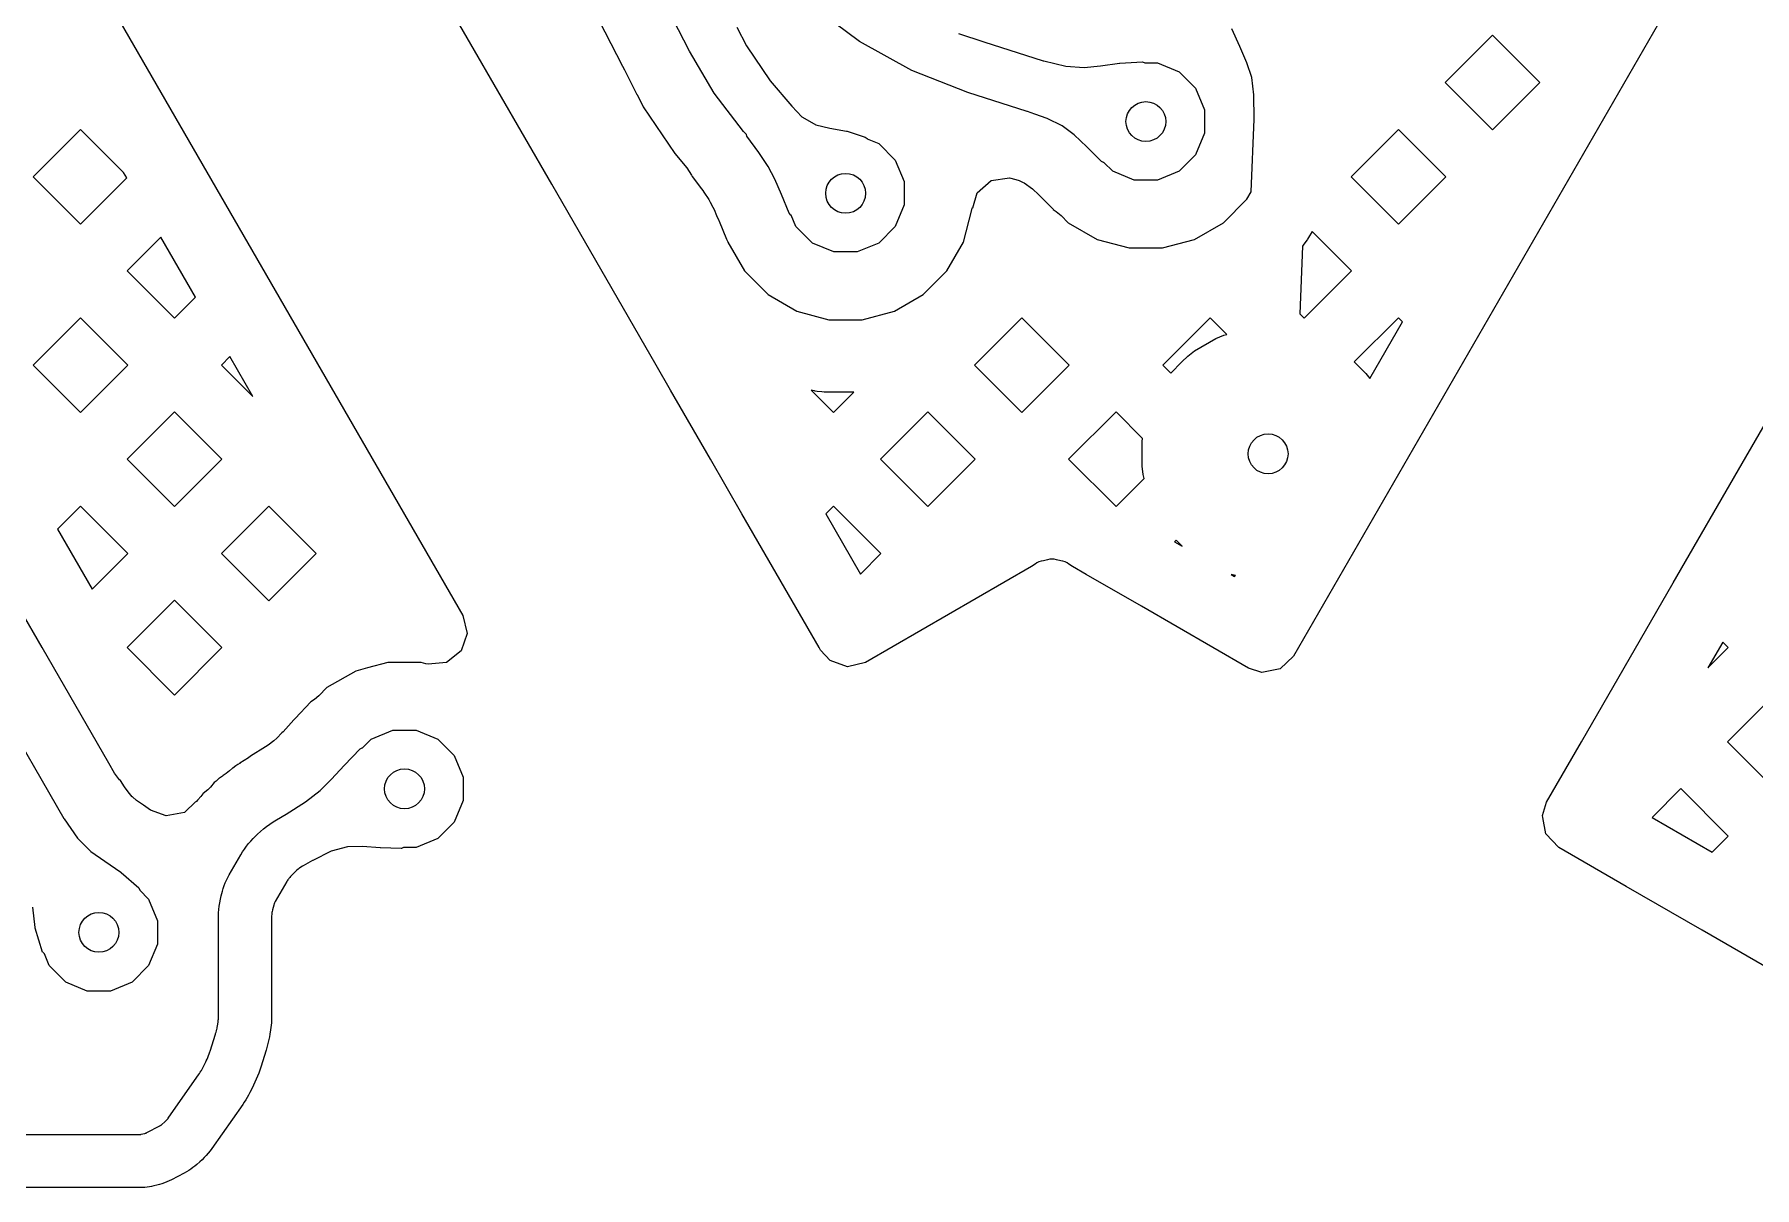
# Model space of a CAD drawing. Extents: x 121.6 to 197.9, y -113.4 to -69.2.
# Drawn here: x 143.71 to 150.18, y -113.1 to -108.76 of the extents above; entities that cross this region are included whole.
import ezdxf

# ---------------------------------------------------------------- set-up
doc = ezdxf.new("R2010")
doc.units = 0
doc.layers.add('BLACK', color=7, linetype='CONTINUOUS')

msp = doc.modelspace()

# ---------------------------------------------------------------- linework, layer by layer
at = {"layer": 'BLACK', "linetype": 'CONTINUOUS'}
for p, q in [((143.257711, -107.375793), (145.319826, -110.94748)), ((145.653915, -109.326139), (144.554519, -107.421928)), ((146.173086, -108.825847), (145.759145, -108.019302)), ((150.155832, -108.138231), (148.445411, -111.100766)), ((145.783727, -108.615814), (145.920492, -108.882295)), ((146.812646, -108.78854), (146.631324, -108.654729)), ((146.351048, -108.734598), (146.387319, -108.805174)), ((148.242944, -108.807733), (148.213866, -108.741407)), ((146.387319, -108.805174), (146.475916, -108.937032)), ((147.009816, -108.897657), (146.812646, -108.78854)), ((147.185391, -108.759327), (147.280504, -108.789765)), ((147.280504, -108.789765), (147.280505, -108.789766)), ((147.280505, -108.789766), (147.503699, -108.861257)), ((148.270289, -108.86933), (148.242944, -108.807733)), ((149.194598, -108.76525), (149.016406, -108.943441)), ((149.372788, -108.94344), (149.194598, -108.76525)), ((145.920492, -108.882295), (145.920504, -108.882323)), ((145.920504, -108.882323), (145.927521, -108.895996)), ((146.17308, -108.825853), (146.173087, -108.825849)), ((146.265575, -108.982669), (146.17308, -108.825853)), ((146.173086, -108.825848), (146.173086, -108.825847)), ((146.173087, -108.825849), (146.173086, -108.825848)), ((147.503699, -108.861257), (147.505359, -108.861068)), ((147.505359, -108.861068), (147.589128, -108.882221)), ((147.589128, -108.882221), (147.658243, -108.886758)), ((147.658243, -108.886758), (147.719677, -108.880035)), ((147.719677, -108.880035), (147.790569, -108.870167)), ((147.790569, -108.870167), (147.791547, -108.870074)), ((147.791547, -108.870074), (147.87775, -108.865631)), ((147.87775, -108.865631), (147.886187, -108.868627)), ((147.886187, -108.868627), (147.886518, -108.869323)), ((147.886518, -108.869323), (147.933895, -108.869323)), ((147.933895, -108.869323), (148.015003, -108.902919)), ((148.288098, -108.924199), (148.270289, -108.86933)), ((145.927521, -108.895996), (145.927542, -108.896108)), ((145.927542, -108.896108), (145.95688, -108.953196)), ((146.475916, -108.937032), (146.557675, -109.032335)), ((147.219463, -108.98022), (147.009816, -108.897657)), ((148.015003, -108.902919), (148.077081, -108.964997)), ((148.296809, -108.989143), (148.288098, -108.924199)), ((149.016406, -108.943441), (149.194597, -109.121632)), ((149.194597, -109.121632), (149.372788, -108.94344)), ((145.95688, -108.953196), (145.956896, -108.953262)), ((145.956896, -108.953262), (145.95691, -108.953255)), ((145.95691, -108.953255), (145.974854, -108.988217)), ((145.974854, -108.988217), (145.975024, -108.988503)), ((145.975024, -108.988503), (145.998626, -109.034427)), ((146.375806, -109.127568), (146.265575, -108.982669)), ((147.219492, -108.980232), (147.219463, -108.98022)), ((147.219492, -108.980233), (147.219492, -108.980232)), ((147.219495, -108.980234), (147.219492, -108.980233)), ((147.443838, -109.052093), (147.219495, -108.980234)), ((148.077081, -108.964997), (148.110677, -109.046105)), ((148.29686, -109.080939), (148.296809, -108.989143)), ((145.998626, -109.034427), (146.116762, -109.21025)), ((146.557675, -109.032335), (146.595102, -109.072125)), ((146.595102, -109.072125), (146.597153, -109.074016)), ((146.597153, -109.074016), (146.647471, -109.101965)), ((147.444424, -109.052619), (147.443838, -109.052093)), ((147.472426, -109.062472), (147.444424, -109.052619)), ((147.51797, -109.078497), (147.472426, -109.062472)), ((148.110677, -109.046105), (148.110677, -109.133895)), ((143.880691, -109.11951), (143.702499, -109.297701)), ((144.042816, -109.281635), (143.880691, -109.11951)), ((146.387079, -109.139245), (146.375806, -109.127568)), ((146.388444, -109.144704), (146.387079, -109.139245)), ((146.647471, -109.101965), (146.700969, -109.114325)), ((146.700969, -109.114325), (146.763916, -109.125842)), ((146.763916, -109.125842), (146.765369, -109.126207)), ((146.765369, -109.126207), (146.834057, -109.148259)), ((147.517974, -109.078499), (147.51797, -109.078497)), ((147.575538, -109.106454), (147.517974, -109.078499)), ((147.575539, -109.106455), (147.575538, -109.106454)), ((147.575541, -109.106456), (147.575539, -109.106455)), ((147.620695, -109.139615), (147.575541, -109.106456)), ((147.667719, -109.184865), (147.620695, -109.139615)), ((148.110677, -109.133895), (148.077081, -109.215003)), ((148.286685, -109.35392), (148.29686, -109.080939)), ((148.840337, -109.11951), (148.662146, -109.297701)), ((149.018529, -109.297701), (148.840337, -109.11951)), ((146.433995, -109.206174), (146.388444, -109.144704)), ((146.434006, -109.206191), (146.433995, -109.206174)), ((146.468423, -109.258559), (146.434006, -109.206191)), ((146.834057, -109.148259), (146.840886, -109.154051)), ((146.840886, -109.154051), (146.840936, -109.154666)), ((146.840936, -109.154666), (146.885003, -109.172919)), ((146.885003, -109.172919), (146.947081, -109.234997)), ((147.722661, -109.240722), (147.667719, -109.184865)), ((146.116762, -109.21025), (146.11677, -109.21026)), ((146.11677, -109.21026), (146.162644, -109.263733)), ((146.162644, -109.263733), (146.180646, -109.291498)), ((146.468427, -109.258566), (146.468423, -109.258559)), ((146.493693, -109.306635), (146.468427, -109.258566)), ((146.947081, -109.234997), (146.980677, -109.316105)), ((147.722696, -109.240757), (147.722661, -109.240722)), ((147.730956, -109.244217), (147.722696, -109.240757)), ((147.73179, -109.243874), (147.730956, -109.244217)), ((147.764997, -109.277081), (147.73179, -109.243874)), ((148.077081, -109.215003), (148.015003, -109.277081)), ((143.702499, -109.297701), (143.88069, -109.475892)), ((143.88069, -109.475892), (144.054577, -109.302005)), ((144.054577, -109.302005), (144.042816, -109.281635)), ((146.046561, -110.006222), (145.653915, -109.326139)), ((146.180646, -109.291498), (146.183159, -109.296816)), ((146.183159, -109.296816), (146.18316, -109.296819)), ((146.18316, -109.296819), (146.183163, -109.296823)), ((146.183163, -109.296823), (146.217169, -109.342714)), ((146.518645, -109.364457), (146.493693, -109.306635)), ((146.980677, -109.316105), (146.980677, -109.403895)), ((147.255185, -109.358005), (147.307989, -109.31225)), ((147.307989, -109.31225), (147.377147, -109.302306)), ((147.377147, -109.302306), (147.400651, -109.308072)), ((147.400651, -109.308072), (147.412787, -109.312342)), ((147.412787, -109.312342), (147.425771, -109.317757)), ((147.425771, -109.317757), (147.431459, -109.320519)), ((147.431459, -109.320519), (147.463274, -109.342714)), ((147.846105, -109.310677), (147.764997, -109.277081)), ((147.933895, -109.310677), (147.846105, -109.310677)), ((148.015003, -109.277081), (147.933895, -109.310677)), ((148.662146, -109.297701), (148.840337, -109.475893)), ((148.840337, -109.475893), (149.018529, -109.297701)), ((146.217169, -109.342714), (146.222357, -109.349714)), ((146.222357, -109.349714), (146.226344, -109.355424)), ((146.226344, -109.355424), (146.244738, -109.383411)), ((146.244738, -109.383411), (146.250873, -109.393818)), ((146.250873, -109.393818), (146.260772, -109.41265)), ((146.547691, -109.435287), (146.518645, -109.364457)), ((147.238508, -109.414798), (147.255185, -109.358005)), ((147.463274, -109.342714), (147.486781, -109.365335)), ((147.486781, -109.365335), (147.489202, -109.367729)), ((147.489202, -109.367729), (147.54065, -109.420033)), ((148.181964, -109.470495), (148.270495, -109.381964)), ((148.270495, -109.381964), (148.286685, -109.35392)), ((146.260772, -109.41265), (146.264861, -109.42121)), ((146.264861, -109.42121), (146.274475, -109.443489)), ((146.274475, -109.443489), (146.282668, -109.462475)), ((146.282668, -109.462475), (146.283542, -109.464553)), ((146.283542, -109.464553), (146.311296, -109.532229)), ((146.553992, -109.441638), (146.547691, -109.435287)), ((146.554958, -109.441642), (146.553992, -109.441638)), ((146.572919, -109.485003), (146.554958, -109.441642)), ((146.980677, -109.403895), (146.947081, -109.485003)), ((147.203095, -109.543536), (147.2355, -109.422601)), ((147.2355, -109.422598), (147.236561, -109.414542)), ((147.2355, -109.422601), (147.2355, -109.422598)), ((147.236561, -109.414542), (147.238508, -109.414798)), ((147.54065, -109.420033), (147.540649, -109.420033)), ((147.540649, -109.420033), (147.5413, -109.420691)), ((147.5413, -109.420691), (147.541307, -109.420696)), ((147.541307, -109.420696), (147.541312, -109.420702)), ((147.541312, -109.420702), (147.541316, -109.420705)), ((147.541316, -109.420705), (147.54132, -109.420708)), ((147.54132, -109.420708), (147.552649, -109.428343)), ((147.552649, -109.428343), (147.57103, -109.443489)), ((147.57103, -109.443489), (147.598036, -109.470495)), ((144.183468, -109.525252), (144.056759, -109.651961)), ((144.313913, -109.751188), (144.183468, -109.525252)), ((146.634997, -109.547081), (146.572919, -109.485003)), ((146.947081, -109.485003), (146.885003, -109.547081)), ((147.598036, -109.470495), (147.706464, -109.533095)), ((148.073536, -109.533095), (148.181964, -109.470495)), ((148.502448, -109.52621), (148.498176, -109.533081)), ((148.515649, -109.503343), (148.502448, -109.52621)), ((148.664268, -109.651962), (148.515649, -109.503343)), ((146.311296, -109.532229), (146.312791, -109.53505)), ((146.312791, -109.53505), (146.316256, -109.542412)), ((146.316256, -109.542412), (146.316905, -109.543536)), ((146.316905, -109.543536), (146.379505, -109.651964)), ((146.716105, -109.580677), (146.634997, -109.547081)), ((146.803895, -109.580677), (146.716105, -109.580677)), ((146.885003, -109.547081), (146.803895, -109.580677)), ((147.140495, -109.651964), (147.203095, -109.543536)), ((147.706464, -109.533095), (147.827399, -109.5655)), ((147.827399, -109.5655), (147.827401, -109.5655)), ((147.827401, -109.5655), (147.952599, -109.5655)), ((147.952599, -109.5655), (147.952601, -109.5655)), ((147.952601, -109.5655), (148.073536, -109.533095)), ((148.47921, -109.558205), (148.469685, -109.813761)), ((148.481631, -109.555257), (148.47921, -109.558205)), ((148.492524, -109.541062), (148.481631, -109.555257)), ((148.497267, -109.534442), (148.492524, -109.541062)), ((148.498176, -109.533081), (148.497267, -109.534442)), ((144.056759, -109.651961), (144.23495, -109.830153)), ((146.379505, -109.651964), (146.468036, -109.740495)), ((147.103142, -109.689317), (147.140495, -109.651964)), ((148.486077, -109.830153), (148.664268, -109.651962)), ((147.051964, -109.740495), (147.103142, -109.689317)), ((144.23495, -109.830153), (144.313913, -109.751188)), ((146.468036, -109.740495), (146.576464, -109.803095)), ((146.943536, -109.803095), (147.051964, -109.740495)), ((143.88069, -109.828031), (143.702499, -110.006222)), ((144.058882, -110.006222), (143.88069, -109.828031)), ((146.576464, -109.803095), (146.697399, -109.8355)), ((146.697399, -109.8355), (146.697401, -109.8355)), ((146.697401, -109.8355), (146.822599, -109.8355)), ((146.822599, -109.8355), (146.822601, -109.8355)), ((146.822601, -109.8355), (146.943536, -109.803095)), ((147.423295, -109.828031), (147.245104, -110.006222)), ((147.601487, -110.006222), (147.423295, -109.828031)), ((148.131816, -109.82803), (147.953625, -110.006222)), ((148.194681, -109.890896), (148.131816, -109.82803)), ((148.469685, -109.813761), (148.486077, -109.830153)), ((148.840338, -109.828031), (148.674353, -109.994016)), ((148.732788, -110.05701), (148.855966, -109.843659)), ((148.855966, -109.843659), (148.840338, -109.828031)), ((148.073095, -109.952543), (148.152905, -109.906465)), ((148.152905, -109.906465), (148.182811, -109.894077)), ((148.182811, -109.894077), (148.194681, -109.890896)), ((144.442805, -109.974436), (144.411019, -110.006222)), ((144.529646, -110.124848), (144.442805, -109.974436)), ((148.025647, -109.994016), (148.047414, -109.972249)), ((148.047414, -109.972249), (148.073095, -109.952543)), ((143.702499, -110.006222), (143.88069, -110.184414)), ((143.88069, -110.184414), (144.058882, -110.006222)), ((144.411019, -110.006222), (144.529646, -110.124848)), ((146.100836, -110.100229), (146.046561, -110.006222)), ((147.245104, -110.006222), (147.423295, -110.184414)), ((147.423295, -110.184414), (147.601487, -110.006222)), ((147.953625, -110.006222), (147.983532, -110.03613)), ((147.983532, -110.03613), (148.025647, -109.994016)), ((148.674353, -109.994016), (148.717751, -110.037414)), ((148.717751, -110.037414), (148.732788, -110.05701)), ((150.133918, -110.376185), (150.347516, -110.006222)), ((146.251093, -110.360483), (146.100836, -110.100229)), ((146.635381, -110.101513), (146.630589, -110.100229)), ((146.630589, -110.100229), (146.714774, -110.184414)), ((146.643302, -110.103359), (146.635381, -110.101513)), ((146.644907, -110.103678), (146.643302, -110.103359)), ((146.652891, -110.104996), (146.644907, -110.103678)), ((146.67063, -110.107332), (146.652891, -110.104996)), ((146.678711, -110.108128), (146.67063, -110.107332)), ((146.680344, -110.108235), (146.678711, -110.108128)), ((146.688452, -110.1085), (146.680344, -110.108235)), ((146.790689, -110.1085), (146.688452, -110.1085)), ((146.714774, -110.184414), (146.790689, -110.1085)), ((144.234951, -110.182292), (144.056759, -110.360483)), ((144.413142, -110.360483), (144.234951, -110.182292)), ((147.069035, -110.182292), (146.890843, -110.360483)), ((147.247226, -110.360483), (147.069035, -110.182292)), ((147.777556, -110.182292), (147.599364, -110.360483)), ((147.877534, -110.28227), (147.777556, -110.182292)), ((142.970593, -110.243618), (143.8181, -111.711542)), ((147.876, -110.293922), (147.877534, -110.28227)), ((147.876, -110.386078), (147.876, -110.293922)), ((144.056759, -110.360483), (144.234951, -110.538674)), ((144.234951, -110.538674), (144.413142, -110.360483)), ((146.369874, -110.566218), (146.251093, -110.360483)), ((146.890843, -110.360483), (147.069035, -110.538674)), ((147.069035, -110.538674), (147.247226, -110.360483)), ((147.599364, -110.360483), (147.777555, -110.538674)), ((147.777555, -110.538674), (147.883993, -110.432235)), ((147.880225, -110.418171), (147.876, -110.386078)), ((147.883993, -110.432235), (147.880225, -110.418171)), ((149.874582, -110.825369), (150.133918, -110.376185)), ((143.88069, -110.536551), (143.794161, -110.623081)), ((144.058881, -110.714743), (143.88069, -110.536551)), ((144.589211, -110.536552), (144.41102, -110.714743)), ((144.767403, -110.714743), (144.589211, -110.536552)), ((146.714774, -110.536551), (146.685107, -110.566218)), ((146.848611, -110.670389), (146.714774, -110.536551)), ((143.736381, -111.069003), (143.478928, -110.623081)), ((143.794161, -110.623081), (143.924606, -110.849018)), ((146.660157, -111.069003), (146.369874, -110.566218)), ((146.685107, -110.566218), (146.815552, -110.792156)), ((146.892965, -110.714743), (146.848611, -110.670389)), ((148.004015, -110.664352), (147.997978, -110.670389)), ((147.997978, -110.670389), (148.026546, -110.686883)), ((148.026546, -110.686883), (148.004015, -110.664352)), ((143.924606, -110.849018), (144.058881, -110.714743)), ((144.41102, -110.714743), (144.589211, -110.892935)), ((144.589211, -110.892935), (144.767403, -110.714743)), ((146.815552, -110.792156), (146.892965, -110.714743)), ((147.473343, -110.754742), (147.459859, -110.763751)), ((147.480177, -110.749498), (147.473343, -110.754742)), ((147.487691, -110.745791), (147.480177, -110.749498)), ((147.495647, -110.743091), (147.487691, -110.745791)), ((147.504185, -110.741967), (147.495647, -110.743091)), ((147.520077, -110.738806), (147.504185, -110.741967)), ((147.528401, -110.736576), (147.520077, -110.738806)), ((147.536772, -110.736027), (147.528401, -110.736576)), ((147.545143, -110.736576), (147.536772, -110.736027)), ((147.553459, -110.738804), (147.545143, -110.736576)), ((147.569359, -110.741967), (147.553459, -110.738804)), ((147.577895, -110.743091), (147.569359, -110.741967)), ((147.577899, -110.743092), (147.577895, -110.743091)), ((147.577903, -110.743093), (147.577899, -110.743092)), ((147.577906, -110.743094), (147.577903, -110.743093)), ((147.585856, -110.745793), (147.577906, -110.743094)), ((147.593364, -110.749496), (147.585856, -110.745793)), ((147.593366, -110.749497), (147.593364, -110.749496)), ((147.593367, -110.749498), (147.593366, -110.749497)), ((147.600201, -110.754742), (147.593367, -110.749498)), ((147.613686, -110.763752), (147.600201, -110.754742)), ((147.459859, -110.763751), (146.835292, -111.124345)), ((147.665317, -110.793561), (147.613686, -110.763752)), ((147.873126, -110.91354), (147.665317, -110.793561)), ((148.22699, -110.79776), (148.211318, -110.793561)), ((148.211318, -110.793561), (148.223916, -110.800834)), ((148.223916, -110.800834), (148.22699, -110.79776)), ((149.68999, -111.145092), (149.874582, -110.825369)), ((144.23495, -110.890812), (144.056759, -111.069003)), ((144.413142, -111.069004), (144.23495, -110.890812)), ((145.319826, -110.94748), (145.336299, -111.01538)), ((148.276025, -111.146153), (147.873126, -110.91354)), ((145.336299, -111.01538), (145.313446, -111.081407)), ((143.987556, -111.50405), (143.736381, -111.069003)), ((144.056759, -111.069003), (144.234951, -111.247195)), ((144.234951, -111.247195), (144.413142, -111.069004)), ((145.313446, -111.081407), (145.258525, -111.124598)), ((146.665905, -111.078958), (146.660157, -111.069003)), ((146.701365, -111.117965), (146.665905, -111.078958)), ((150.060922, -111.048616), (150.005221, -111.145092)), ((150.005221, -111.145092), (150.08131, -111.069004)), ((150.08131, -111.069004), (150.060922, -111.048616)), ((144.96055, -111.145092), (144.916463, -111.156905)), ((145.037399, -111.1245), (144.96055, -111.145092)), ((145.162601, -111.1245), (145.037399, -111.1245)), ((145.180356, -111.129257), (145.162601, -111.1245)), ((145.188972, -111.131239), (145.180356, -111.129257)), ((145.258525, -111.124598), (145.188972, -111.131239)), ((146.767392, -111.140818), (146.701365, -111.117965)), ((146.835292, -111.124345), (146.767392, -111.140818)), ((148.326237, -111.162205), (148.276025, -111.146153)), ((148.445411, -111.100766), (148.394844, -111.148982)), ((149.529388, -111.423264), (149.68999, -111.145092)), ((144.916463, -111.156905), (144.808037, -111.219504)), ((148.394844, -111.148982), (148.326237, -111.162205)), ((144.747918, -111.27303), (144.688398, -111.335335)), ((144.747924, -111.273025), (144.747918, -111.27303)), ((144.761201, -111.263707), (144.747924, -111.273025)), ((144.777645, -111.249895), (144.761201, -111.263707)), ((144.808037, -111.219504), (144.777645, -111.249895)), ((150.257379, -111.245073), (150.079188, -111.423264)), ((144.683582, -111.340512), (144.64305, -111.385255)), ((144.685658, -111.338247), (144.683582, -111.340512)), ((144.685678, -111.338225), (144.685658, -111.338247)), ((144.688398, -111.335335), (144.685678, -111.338225)), ((144.638557, -111.389961), (144.619283, -111.409114)), ((144.64305, -111.385255), (144.638557, -111.389961)), ((144.974997, -111.412919), (145.056105, -111.379323)), ((145.056105, -111.379323), (145.143895, -111.379323)), ((145.143895, -111.379323), (145.225003, -111.412919)), ((144.576501, -111.442596), (144.519883, -111.477755)), ((144.586998, -111.435303), (144.576501, -111.442596)), ((144.60779, -111.419205), (144.586998, -111.435303)), ((144.619283, -111.409114), (144.60779, -111.419205)), ((144.873099, -111.511875), (144.932667, -111.449519)), ((144.932667, -111.449519), (144.94086, -111.445905)), ((144.94086, -111.445905), (144.941689, -111.446226)), ((144.941689, -111.446226), (144.974997, -111.412919)), ((145.225003, -111.412919), (145.287081, -111.474997)), ((149.398037, -111.65077), (149.529388, -111.423264)), ((150.079188, -111.423264), (150.257379, -111.601456)), ((144.008889, -111.540999), (143.987556, -111.50405)), ((144.441558, -111.532381), (144.428371, -111.542501)), ((144.452313, -111.522949), (144.441558, -111.532381)), ((144.453809, -111.521801), (144.452313, -111.522949)), ((144.465709, -111.51385), (144.453809, -111.521801)), ((144.472412, -111.508707), (144.465709, -111.51385)), ((144.48099, -111.50405), (144.472412, -111.508707)), ((144.513576, -111.483559), (144.480638, -111.503402)), ((144.480638, -111.503402), (144.48099, -111.50405)), ((144.519874, -111.477762), (144.513576, -111.483559)), ((144.519882, -111.477756), (144.519874, -111.477762)), ((144.519883, -111.477755), (144.519882, -111.477756)), ((144.825721, -111.564174), (144.872972, -111.512012)), ((144.872972, -111.512012), (144.873099, -111.511875)), ((145.287081, -111.474997), (145.320677, -111.556105)), ((144.0276, -111.565674), (144.008889, -111.540999)), ((144.031139, -111.569295), (144.0276, -111.565674)), ((144.046825, -111.592441), (144.031139, -111.569295)), ((144.059611, -111.611307), (144.046825, -111.592441)), ((144.369517, -111.594166), (144.360262, -111.60342)), ((144.384035, -111.57671), (144.369517, -111.594166)), ((144.384287, -111.576342), (144.384035, -111.57671)), ((144.390995, -111.571193), (144.384287, -111.576342)), ((144.401867, -111.561657), (144.390995, -111.571193)), ((144.403286, -111.560568), (144.401867, -111.561657)), ((144.41525, -111.552572), (144.403286, -111.560568)), ((144.41692, -111.55129), (144.41525, -111.552572)), ((144.416956, -111.551262), (144.41692, -111.55129)), ((144.418058, -111.550415), (144.416956, -111.551262)), ((144.418077, -111.550401), (144.418058, -111.550415)), ((144.428371, -111.542501), (144.418077, -111.550401)), ((144.78275, -111.606875), (144.825721, -111.564174)), ((145.320677, -111.556105), (145.320677, -111.643895)), ((149.903118, -111.599333), (149.794716, -111.707735)), ((150.081309, -111.777524), (149.903118, -111.599333)), ((144.075452, -111.630288), (144.059611, -111.611307)), ((144.075859, -111.630687), (144.075452, -111.630288)), ((144.092099, -111.644102), (144.075859, -111.630687)), ((144.117645, -111.661782), (144.092099, -111.644102)), ((144.117733, -111.661843), (144.117645, -111.661782)), ((144.144548, -111.680367), (144.117733, -111.661843)), ((144.314633, -111.64777), (144.271821, -111.688573)), ((144.316206, -111.648977), (144.314633, -111.64777)), ((144.321154, -111.642527), (144.316206, -111.648977)), ((144.322793, -111.640889), (144.321154, -111.642527)), ((144.333459, -111.628728), (144.322793, -111.640889)), ((144.340555, -111.619483), (144.333459, -111.628728)), ((144.340564, -111.619475), (144.340555, -111.619483)), ((144.342816, -111.617928), (144.340564, -111.619475)), ((144.360262, -111.60342), (144.342816, -111.617928)), ((144.654667, -111.694811), (144.727924, -111.649321)), ((144.727924, -111.649321), (144.78275, -111.606875)), ((145.320677, -111.643895), (145.287081, -111.725003)), ((149.381987, -111.700978), (149.398037, -111.65077)), ((143.8181, -111.711542), (143.819634, -111.712634)), ((143.819634, -111.712634), (143.869413, -111.786086)), ((144.203211, -111.70178), (144.144548, -111.680367)), ((144.271821, -111.688573), (144.203211, -111.70178)), ((144.592961, -111.732367), (144.605442, -111.724026)), ((144.605442, -111.724026), (144.618276, -111.716239)), ((144.618276, -111.716239), (144.618277, -111.71624)), ((144.618277, -111.71624), (144.654122, -111.695545)), ((144.654122, -111.695545), (144.654667, -111.694811)), ((145.287081, -111.725003), (145.225003, -111.787081)), ((149.383289, -111.707735), (149.381987, -111.700978)), ((149.39521, -111.769585), (149.383289, -111.707735)), ((149.794716, -111.707735), (150.020653, -111.83818)), ((143.869413, -111.786086), (143.869419, -111.786093)), ((143.869419, -111.786093), (143.92007, -111.835768)), ((144.522025, -111.796318), (144.530859, -111.787094)), ((144.530859, -111.787094), (144.530912, -111.787031)), ((144.530912, -111.787031), (144.547039, -111.770904)), ((144.547039, -111.770904), (144.547041, -111.770902)), ((144.547041, -111.770902), (144.547051, -111.770893)), ((144.547051, -111.770893), (144.547061, -111.770884)), ((144.547061, -111.770884), (144.557882, -111.760523)), ((144.557882, -111.760523), (144.569165, -111.750627)), ((144.569165, -111.750627), (144.580869, -111.741233)), ((144.580869, -111.741233), (144.58087, -111.741235)), ((144.58087, -111.741235), (144.580872, -111.741234)), ((144.580872, -111.741234), (144.592961, -111.732367)), ((145.225003, -111.787081), (145.143895, -111.820677)), ((149.443426, -111.820152), (149.39521, -111.769585)), ((150.020653, -111.83818), (150.081308, -111.777525)), ((150.081308, -111.777525), (150.081309, -111.777524)), ((143.92007, -111.835768), (143.972333, -111.871937)), ((144.440363, -111.923757), (144.484013, -111.848151)), ((144.484013, -111.848151), (144.484014, -111.848149)), ((144.484014, -111.848149), (144.490697, -111.837138)), ((144.490697, -111.837138), (144.497853, -111.826429)), ((144.497853, -111.826429), (144.505461, -111.816054)), ((144.505461, -111.816054), (144.505464, -111.816049)), ((144.505464, -111.816049), (144.513529, -111.806003)), ((144.513529, -111.806003), (144.522025, -111.796318)), ((144.824333, -111.8345), (144.754889, -111.869088)), ((144.824341, -111.834497), (144.824333, -111.8345)), ((144.885412, -111.81805), (144.824341, -111.834497)), ((144.885416, -111.818049), (144.885412, -111.818049)), ((144.885412, -111.818049), (144.885412, -111.81805)), ((144.885417, -111.818048), (144.885416, -111.818049)), ((144.885423, -111.818048), (144.885417, -111.818048)), ((144.942339, -111.816445), (144.885423, -111.818048)), ((145.00898, -111.821479), (144.942339, -111.816445)), ((145.00941, -111.821503), (145.00898, -111.821479)), ((145.087895, -111.824532), (145.00941, -111.821503)), ((145.088301, -111.824541), (145.087895, -111.824532)), ((145.096587, -111.821146), (145.088301, -111.824541)), ((145.096783, -111.820677), (145.096587, -111.821146)), ((145.143895, -111.820677), (145.096783, -111.820677)), ((149.6979, -111.967073), (149.443426, -111.820152)), ((143.972333, -111.871937), (143.972334, -111.871937)), ((143.972334, -111.871937), (143.972338, -111.87194)), ((143.972338, -111.87194), (144.032503, -111.913502)), ((144.032503, -111.913502), (144.033577, -111.914341)), ((144.033577, -111.914341), (144.099789, -111.972696)), ((144.434998, -111.93354), (144.440346, -111.923794)), ((144.440346, -111.923794), (144.440363, -111.923757)), ((144.688472, -111.912314), (144.672334, -111.928453)), ((144.688476, -111.912308), (144.688472, -111.912314)), ((144.688481, -111.912306), (144.688476, -111.912308)), ((144.6907, -111.910087), (144.688481, -111.912306)), ((144.695327, -111.905847), (144.6907, -111.910087)), ((144.700134, -111.901813), (144.695327, -111.905847)), ((144.702623, -111.899902), (144.700134, -111.901813)), ((144.702624, -111.899903), (144.702623, -111.899902)), ((144.702628, -111.899896), (144.702624, -111.899903)), ((144.702638, -111.899893), (144.702628, -111.899896)), ((144.702639, -111.899893), (144.702638, -111.899893)), ((144.705127, -111.897984), (144.702639, -111.899893)), ((144.710264, -111.894386), (144.705127, -111.897984)), ((144.715554, -111.891016), (144.710264, -111.894386)), ((144.71825, -111.889458), (144.715554, -111.891016)), ((144.71827, -111.889449), (144.71825, -111.889458)), ((144.718271, -111.88945), (144.71827, -111.889449)), ((144.718272, -111.889448), (144.718271, -111.88945)), ((144.718274, -111.889448), (144.718272, -111.889448)), ((144.753354, -111.869194), (144.718274, -111.889448)), ((144.754889, -111.869088), (144.753354, -111.869194)), ((144.099789, -111.972696), (144.10373, -111.980737)), ((144.10373, -111.980737), (144.103498, -111.981414)), ((144.103498, -111.981414), (144.137081, -112.014997)), ((144.410055, -112.003152), (144.414781, -111.985518)), ((144.414781, -111.985518), (144.414785, -111.985504)), ((144.414785, -111.985504), (144.414786, -111.985499)), ((144.414786, -111.985499), (144.417917, -111.97477)), ((144.417917, -111.97477), (144.421512, -111.964187)), ((144.421512, -111.964187), (144.425544, -111.953829)), ((144.425544, -111.953829), (144.425548, -111.953801)), ((144.425548, -111.953801), (144.425561, -111.953769)), ((144.425561, -111.953769), (144.425563, -111.953765)), ((144.425563, -111.953765), (144.430051, -111.943567)), ((144.430051, -111.943567), (144.434998, -111.93354)), ((144.657219, -111.948149), (144.613569, -112.023755)), ((144.658254, -111.946356), (144.657219, -111.948149)), ((144.660482, -111.942859), (144.658254, -111.946356)), ((144.66286, -111.939463), (144.660482, -111.942859)), ((144.664123, -111.937819), (144.66286, -111.939463)), ((144.664123, -111.937814), (144.664122, -111.937818)), ((144.664122, -111.937818), (144.664123, -111.937819)), ((144.664128, -111.937811), (144.664123, -111.937814)), ((144.665388, -111.936168), (144.664128, -111.937811)), ((144.668052, -111.932995), (144.665388, -111.936168)), ((144.670851, -111.929941), (144.668052, -111.932995)), ((144.672316, -111.928477), (144.670851, -111.929941)), ((144.672316, -111.928467), (144.672313, -111.928473)), ((144.672313, -111.928473), (144.672316, -111.928477)), ((144.672334, -111.928453), (144.672316, -111.928467)), ((149.983189, -112.131785), (149.6979, -111.967073)), ((143.709916, -112.122004), (143.701699, -112.045243)), ((144.137081, -112.014997), (144.170677, -112.096105)), ((144.400279, -112.066676), (144.401121, -112.053821)), ((144.401121, -112.053821), (144.402523, -112.041015)), ((144.402523, -112.041015), (144.402525, -112.041015)), ((144.402525, -112.041015), (144.404483, -112.028291)), ((144.404483, -112.028291), (144.406996, -112.015658)), ((144.406996, -112.015658), (144.410049, -112.003186)), ((144.410049, -112.003186), (144.410055, -112.003152)), ((144.603239, -112.05493), (144.602702, -112.056932)), ((144.603239, -112.054924), (144.603236, -112.054929)), ((144.603236, -112.054929), (144.603237, -112.054929)), ((144.603237, -112.054929), (144.603239, -112.05493)), ((144.607965, -112.037289), (144.603239, -112.054924)), ((144.608277, -112.036127), (144.607965, -112.037287)), ((144.607965, -112.037287), (144.607965, -112.037289)), ((144.609012, -112.033796), (144.608277, -112.036127)), ((144.609849, -112.0315), (144.609012, -112.033796)), ((144.610316, -112.030371), (144.609849, -112.0315)), ((144.610313, -112.03035), (144.610311, -112.030369)), ((144.610311, -112.030369), (144.610316, -112.030371)), ((144.610324, -112.030337), (144.610313, -112.03035)), ((144.610792, -112.02921), (144.610324, -112.030337)), ((144.611823, -112.026998), (144.610792, -112.02921)), ((144.61295, -112.024834), (144.611823, -112.026998)), ((144.61356, -112.023777), (144.61295, -112.024834)), ((144.613558, -112.023769), (144.613557, -112.023775)), ((144.613557, -112.023775), (144.61356, -112.023777)), ((144.613569, -112.023755), (144.613558, -112.023769)), ((144.170677, -112.096105), (144.170677, -112.183895)), ((144.4, -112.079531), (144.400279, -112.066676)), ((144.4, -112.079537), (144.4, -112.079531)), ((144.4, -112.453702), (144.4, -112.079537)), ((144.6, -112.079518), (144.599998, -112.079523)), ((144.599998, -112.079523), (144.6, -112.079537)), ((144.600179, -112.073306), (144.599999, -112.077446)), ((144.599999, -112.077446), (144.6, -112.079518)), ((144.6, -112.079537), (144.6, -112.453704)), ((144.60054, -112.069178), (144.600179, -112.073306)), ((144.60081, -112.067125), (144.60054, -112.069178)), ((144.600811, -112.067124), (144.60081, -112.067125)), ((144.600813, -112.067125), (144.600811, -112.067124)), ((144.600814, -112.067118), (144.600812, -112.067121)), ((144.600812, -112.067121), (144.600813, -112.067125)), ((144.601084, -112.065063), (144.600814, -112.067118)), ((144.601804, -112.06098), (144.601084, -112.065063)), ((144.602702, -112.056932), (144.601804, -112.06098)), ((143.71038, -112.12424), (143.709916, -112.122004)), ((143.738337, -112.213945), (143.71038, -112.12424)), ((144.170677, -112.183895), (144.137081, -112.265003)), ((150.298583, -112.313878), (149.983189, -112.131785)), ((143.738672, -112.214876), (143.738337, -112.213945)), ((143.744656, -112.220913), (143.738672, -112.214876)), ((143.762919, -112.265003), (143.744656, -112.220913)), ((143.824997, -112.327081), (143.762919, -112.265003)), ((144.137081, -112.265003), (144.075003, -112.327081)), ((143.906105, -112.360677), (143.824997, -112.327081)), ((143.993895, -112.360677), (143.906105, -112.360677)), ((144.075003, -112.327081), (143.993895, -112.360677)), ((144.392175, -112.510412), (144.392776, -112.507838)), ((144.392776, -112.507838), (144.39278, -112.50783)), ((144.39278, -112.50783), (144.393371, -112.505298)), ((144.393371, -112.505298), (144.39444, -112.500116)), ((144.39444, -112.500116), (144.395377, -112.494909)), ((144.395377, -112.494909), (144.395779, -112.492295)), ((144.395779, -112.492293), (144.39578, -112.49229)), ((144.395779, -112.492295), (144.395779, -112.492293)), ((144.39578, -112.49229), (144.398299, -112.475924)), ((144.398299, -112.475924), (144.39858, -112.474098)), ((144.39858, -112.474098), (144.399053, -112.470401)), ((144.399053, -112.470401), (144.399432, -112.466692)), ((144.399432, -112.466692), (144.399574, -112.464834)), ((144.399574, -112.464834), (144.399576, -112.464827)), ((144.399576, -112.464827), (144.399716, -112.463001)), ((144.399716, -112.463001), (144.399905, -112.459284)), ((144.399905, -112.459284), (144.4, -112.455563)), ((144.4, -112.455563), (144.4, -112.453702)), ((144.595971, -112.506351), (144.593452, -112.522716)), ((144.595973, -112.506335), (144.595971, -112.506337)), ((144.595971, -112.506337), (144.595971, -112.506351)), ((144.5972, -112.497623), (144.595973, -112.506335)), ((144.598206, -112.488882), (144.5972, -112.497623)), ((144.598989, -112.480118), (144.598206, -112.488882)), ((144.598991, -112.480096), (144.598987, -112.480105)), ((144.598987, -112.480105), (144.59899, -112.480118)), ((144.59899, -112.480118), (144.598989, -112.480118)), ((144.598993, -112.480096), (144.598991, -112.480096)), ((144.599552, -112.471309), (144.598993, -112.480096)), ((144.599888, -112.46251), (144.599552, -112.471309)), ((144.6, -112.453706), (144.599888, -112.46251)), ((144.6, -112.453704), (144.599999, -112.453705)), ((144.599999, -112.453705), (144.6, -112.453706)), ((144.368662, -112.586333), (144.388587, -112.523137)), ((144.388587, -112.52313), (144.389382, -112.520609)), ((144.388589, -112.523131), (144.388587, -112.52313)), ((144.388587, -112.523137), (144.388588, -112.523132)), ((144.388588, -112.523132), (144.388589, -112.523131)), ((144.389382, -112.520609), (144.390844, -112.515529)), ((144.390844, -112.515529), (144.392175, -112.510412)), ((144.585061, -112.563347), (144.582321, -112.57335)), ((144.587545, -112.553278), (144.585061, -112.563347)), ((144.587554, -112.553242), (144.587545, -112.553258)), ((144.587545, -112.553258), (144.587546, -112.553278)), ((144.587546, -112.553278), (144.587545, -112.553278)), ((144.587557, -112.553243), (144.587554, -112.553242)), ((144.58978, -112.543117), (144.587557, -112.553243)), ((144.591746, -112.532937), (144.58978, -112.543117)), ((144.593449, -112.522725), (144.591746, -112.532937)), ((144.593452, -112.522716), (144.593449, -112.522725)), ((144.343339, -112.64517), (144.352485, -112.626622)), ((144.352485, -112.626622), (144.352489, -112.626614)), ((144.352487, -112.626612), (144.35409, -112.623363)), ((144.35249, -112.626613), (144.352487, -112.626612)), ((144.352489, -112.626614), (144.35249, -112.626613)), ((144.35409, -112.623363), (144.357129, -112.616786)), ((144.357129, -112.616786), (144.359999, -112.610134)), ((144.359999, -112.610134), (144.36135, -112.606772)), ((144.36135, -112.606772), (144.361351, -112.606769)), ((144.361351, -112.606769), (144.362688, -112.60344)), ((144.362688, -112.60344), (144.365216, -112.596646)), ((144.365216, -112.596646), (144.367572, -112.58979)), ((144.367572, -112.58979), (144.368662, -112.586333)), ((144.579331, -112.583276), (144.559403, -112.646482)), ((144.579334, -112.583259), (144.579331, -112.583276)), ((144.582321, -112.57335), (144.579334, -112.583259)), ((144.211024, -112.838351), (144.327199, -112.672437)), ((144.327199, -112.672437), (144.327207, -112.672426)), ((144.327207, -112.672419), (144.328722, -112.670256)), ((144.32721, -112.672421), (144.327207, -112.672419)), ((144.327207, -112.672426), (144.32721, -112.672421)), ((144.328722, -112.670256), (144.331642, -112.665853)), ((144.331642, -112.665853), (144.334449, -112.661378)), ((144.334449, -112.661378), (144.335778, -112.659132)), ((144.335778, -112.65913), (144.337126, -112.656853)), ((144.335779, -112.659131), (144.335778, -112.65913)), ((144.335778, -112.659132), (144.335779, -112.659131)), ((144.337126, -112.656853), (144.339706, -112.65223)), ((144.339706, -112.65223), (144.342167, -112.647543)), ((144.342167, -112.647543), (144.343338, -112.64517)), ((144.343338, -112.64517), (144.343339, -112.64517)), ((144.542196, -112.692703), (144.537168, -112.703958)), ((144.546935, -112.681324), (144.542196, -112.692703)), ((144.546936, -112.681324), (144.546935, -112.681324)), ((144.546938, -112.681306), (144.546936, -112.681324)), ((144.546949, -112.681292), (144.546938, -112.681306)), ((144.551393, -112.669798), (144.546949, -112.681292)), ((144.555544, -112.658195), (144.551393, -112.669798)), ((144.5594, -112.646491), (144.555544, -112.658195)), ((144.559403, -112.646482), (144.5594, -112.646488)), ((144.5594, -112.646488), (144.5594, -112.646491)), ((144.507883, -112.761015), (144.502483, -112.769874)), ((144.507886, -112.761), (144.507883, -112.761015)), ((144.507899, -112.760989), (144.507886, -112.761)), ((144.513062, -112.752003), (144.507897, -112.760988)), ((144.507897, -112.760988), (144.507899, -112.760989)), ((144.517997, -112.742889), (144.513062, -112.752003)), ((144.5227, -112.733654), (144.517997, -112.742889)), ((144.522701, -112.733654), (144.5227, -112.733654)), ((144.522709, -112.733638), (144.522701, -112.733649)), ((144.522701, -112.733649), (144.522701, -112.733654)), ((144.531863, -112.715074), (144.522709, -112.733638)), ((144.531874, -112.715042), (144.531863, -112.715074)), ((144.537168, -112.703958), (144.531874, -112.715042)), ((144.491029, -112.787153), (144.374854, -112.953067)), ((144.491053, -112.787109), (144.491029, -112.787153)), ((144.496859, -112.778593), (144.491053, -112.787109)), ((144.502483, -112.769874), (144.496859, -112.778593)), ((144.121816, -112.89651), (144.123447, -112.896041)), ((144.123447, -112.896041), (144.125058, -112.895507)), ((144.125058, -112.895507), (144.125852, -112.895208)), ((144.125852, -112.895208), (144.125852, -112.895209)), ((144.125852, -112.895209), (144.125856, -112.895208)), ((144.125856, -112.895208), (144.126647, -112.894911)), ((144.126647, -112.894911), (144.12821, -112.894249)), ((144.12821, -112.894249), (144.129745, -112.893526)), ((144.129745, -112.893526), (144.130498, -112.893135)), ((144.130498, -112.893135), (144.130501, -112.893134)), ((144.130501, -112.893134), (144.130511, -112.893128)), ((144.130511, -112.893128), (144.178733, -112.868026)), ((144.178733, -112.868026), (144.178787, -112.868003)), ((144.178787, -112.868003), (144.179448, -112.86766)), ((144.179448, -112.86766), (144.180935, -112.866808)), ((144.180935, -112.866808), (144.182388, -112.865897)), ((144.182388, -112.865897), (144.183095, -112.865413)), ((144.183095, -112.865413), (144.183104, -112.865409)), ((144.183104, -112.865409), (144.183776, -112.86495)), ((144.183776, -112.86495), (144.185138, -112.863935)), ((144.185138, -112.863935), (144.186458, -112.862868)), ((144.186458, -112.862868), (144.187096, -112.862308)), ((144.187096, -112.862308), (144.187097, -112.862309)), ((144.187097, -112.862309), (144.187102, -112.862306)), ((144.187102, -112.862306), (144.187116, -112.862292)), ((144.187116, -112.862292), (144.198557, -112.852258)), ((144.198557, -112.852258), (144.198569, -112.852249)), ((144.198569, -112.852249), (144.199723, -112.851237)), ((144.199723, -112.851237), (144.201988, -112.849085)), ((144.201988, -112.849085), (144.204165, -112.846844)), ((144.204165, -112.846844), (144.205207, -112.84568)), ((144.205207, -112.84568), (144.205208, -112.84568)), ((144.205208, -112.84568), (144.205224, -112.845669)), ((144.205224, -112.845669), (144.20623, -112.844548)), ((144.20623, -112.844548), (144.208221, -112.842138)), ((144.208221, -112.842138), (144.210114, -112.83965)), ((144.210114, -112.83965), (144.21101, -112.838369)), ((144.21101, -112.838369), (144.211011, -112.83837)), ((144.211011, -112.83837), (144.211015, -112.838366)), ((144.211015, -112.838366), (144.211024, -112.838351)), ((141.33991, -112.9), (144.105872, -112.9)), ((144.105872, -112.9), (144.105923, -112.900005)), ((144.105923, -112.900005), (144.106094, -112.900005)), ((144.106094, -112.900005), (144.106664, -112.899982)), ((144.106664, -112.899982), (144.107233, -112.899936)), ((144.107233, -112.899936), (144.107516, -112.899902)), ((144.107516, -112.899902), (144.107799, -112.899868)), ((144.107799, -112.899868), (144.108362, -112.899777)), ((144.108362, -112.899777), (144.108921, -112.899663)), ((144.108921, -112.899663), (144.109198, -112.899596)), ((144.109198, -112.899596), (144.109199, -112.899596)), ((144.109199, -112.899596), (144.12099, -112.89671)), ((144.12099, -112.89671), (144.120991, -112.89671)), ((144.120991, -112.89671), (144.121004, -112.896707)), ((144.121004, -112.896707), (144.121024, -112.896704)), ((144.121024, -112.896704), (144.121816, -112.89651)), ((144.374841, -112.953081), (144.368313, -112.962024)), ((144.374854, -112.953067), (144.374841, -112.953081)), ((144.30393, -113.024837), (144.296041, -113.030472)), ((144.311587, -113.018892), (144.30393, -113.024837)), ((144.318974, -113.012667), (144.311587, -113.018892)), ((144.318982, -113.012662), (144.318974, -113.012667)), ((144.330424, -113.002628), (144.318982, -113.012662)), ((144.330429, -113.002622), (144.330424, -113.002628)), ((144.330434, -113.00262), (144.330429, -113.002622)), ((144.330435, -113.002621), (144.330434, -113.00262)), ((144.338643, -112.995125), (144.330435, -113.002621)), ((144.346545, -112.987308), (144.338643, -112.995125)), ((144.354128, -112.979181), (144.346545, -112.987308)), ((144.354136, -112.979164), (144.354128, -112.979182)), ((144.354128, -112.979182), (144.354128, -112.979181)), ((144.354153, -112.979154), (144.354136, -112.979164)), ((144.354157, -112.979157), (144.354153, -112.979154)), ((144.361406, -112.970732), (144.354157, -112.979157)), ((144.368313, -112.962024), (144.361406, -112.970732)), ((144.17793, -113.088479), (144.168561, -113.090973)), ((144.187192, -113.085613), (144.17793, -113.088479)), ((144.196326, -113.082379), (144.187192, -113.085613)), ((144.196332, -113.082379), (144.196326, -113.082379)), ((144.205334, -113.078783), (144.196332, -113.08238)), ((144.196332, -113.08238), (144.196332, -113.082379)), ((144.214186, -113.074829), (144.205334, -113.078783)), ((144.222853, -113.070534), (144.214186, -113.074829)), ((144.222859, -113.070532), (144.222853, -113.070534)), ((144.271081, -113.04543), (144.222859, -113.070532)), ((144.271114, -113.045407), (144.271081, -113.04543)), ((144.271128, -113.045405), (144.271114, -113.045407)), ((144.271131, -113.04541), (144.271128, -113.045405)), ((144.279623, -113.040766), (144.271131, -113.04541)), ((144.287924, -113.035788), (144.279623, -113.040766)), ((144.296019, -113.030483), (144.287924, -113.035788)), ((144.296027, -113.030473), (144.296019, -113.030483)), ((144.296039, -113.030469), (144.296027, -113.030473)), ((144.296041, -113.030472), (144.296039, -113.030469)), ((144.105872, -113.1), (141.339974, -113.1)), ((144.105918, -113.099995), (144.105872, -113.1)), ((144.105935, -113.1), (144.105918, -113.099995)), ((144.114476, -113.099829), (144.105935, -113.100005)), ((144.105935, -113.100005), (144.105935, -113.1)), ((144.123004, -113.099313), (144.114476, -113.099829)), ((144.131504, -113.098458), (144.123004, -113.099313)), ((144.139963, -113.097264), (144.131504, -113.098458)), ((144.148367, -113.095735), (144.139963, -113.097264)), ((144.156704, -113.093872), (144.148367, -113.095735)), ((144.156709, -113.093868), (144.156704, -113.093872)), ((144.156723, -113.093867), (144.156709, -113.093868)), ((144.168548, -113.090973), (144.156723, -113.093867)), ((144.168556, -113.090969), (144.168548, -113.090973)), ((144.168561, -113.09097), (144.168556, -113.090969)), ((144.168561, -113.090973), (144.168561, -113.09097))]:
    msp.add_line(p, q, dxfattribs=at)
at = {"layer": 'BLACK'}
for centre in [(147.89, -109.09), (146.76, -109.36), (148.35, -110.34), (145.1, -111.6), (143.95, -112.14)]:
    msp.add_circle(centre, 0.075, dxfattribs=at)

doc.saveas('drawing.dxf')
